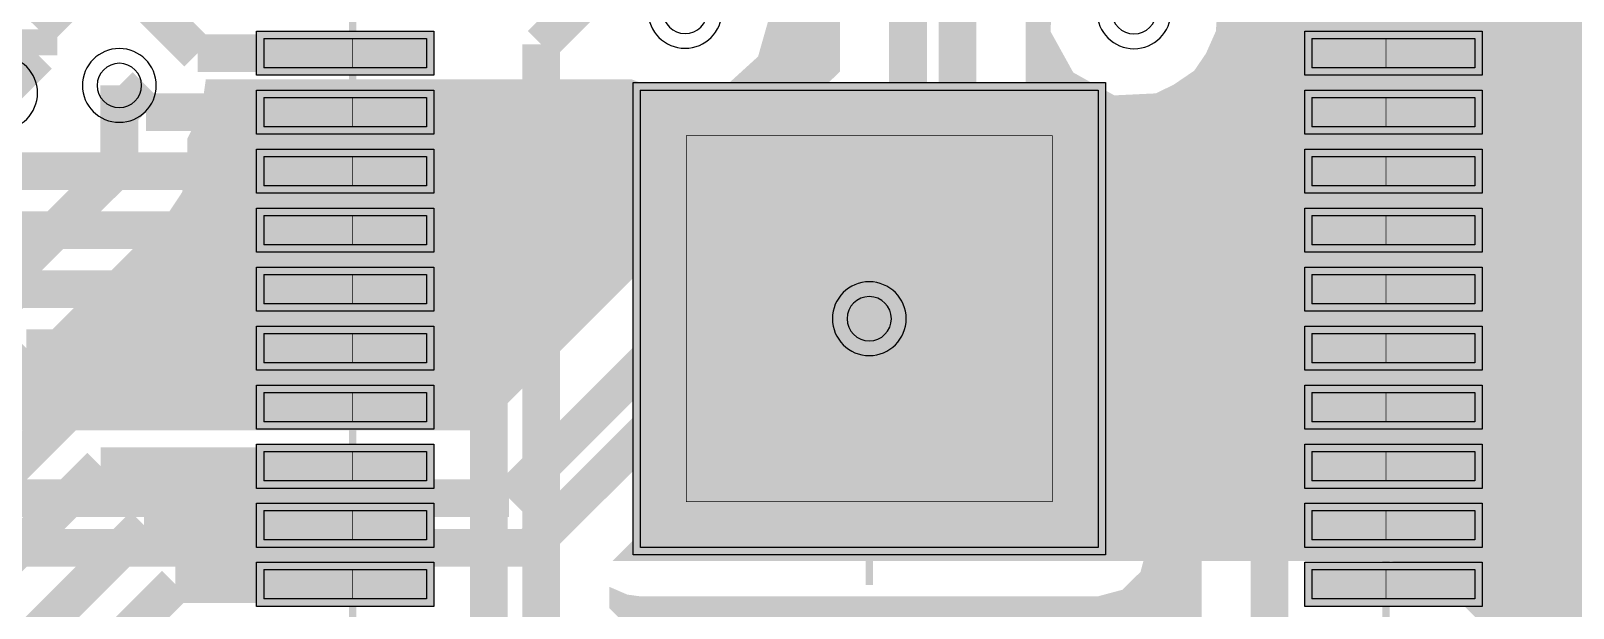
# Model space of a CAD drawing. Header units: millimetres. Extents: x 13.6 to 64.4, y -87.1 to 7.1.
# Drawn here: x 28.24 to 38.69, y -51.22 to -47.3 of the extents above; entities that cross this region are included whole.
import ezdxf

# ---------------------------------------------------------------- set-up
doc = ezdxf.new("R2010")
doc.units = ezdxf.units.MM
doc.header["$MEASUREMENT"] = 0
for name, color, linetype, true_color in [('Bottom-Layer', 7, 'Continuous', 0x0000ff), ('Component-Shape-Layer', 7, 'Continuous', 0x00cccc), ('Hole-Layer', 7, 'Continuous', 0x222222), ('Multi-Layer', 7, 'Continuous', 0xc0c0c0), ('Pin-Soldering-Layer', 7, 'Continuous', 0xcc9999), ('Top-Layer', 7, 'Continuous', 0xff0000), ('Top-Paste-Mask-Layer', 7, 'Continuous', 0x808080), ('Top-Solder-Mask-Layer', 7, 'Continuous', 0x800080)]:
    doc.layers.add(name, color=color, linetype=linetype, true_color=true_color)

msp = doc.modelspace()

# ---------------------------------------------------------------- hatches: boundary and pattern name
at = {"layer": 'Bottom-Layer'}
msp.add_hatch(color=256, dxfattribs=at).paths.add_polyline_path([(18.689, -78.917), (18.011, -78.9), (17.354, -79.069), (16.768, -79.411), (16.298, -79.9), (15.979, -80.499), (15.979, 2.458), (16.27, 1.899), (16.694, 1.431), (17.222, 1.087), (17.821, 0.889), (18.451, 0.849), (19.07, 0.971), (19.637, 1.247), (20.116, 1.658), (20.474, 2.178), (20.688, 2.771), (20.744, 3.399), (20.639, 4.021), (20.378, 4.596), (19.98, 5.085), (19.47, 5.457), (18.883, 5.687), (31.138, 5.687), (31.138, 5.683), (31.138, 5.678), (31.138, 2.678), (31.186, 2.499), (31.317, 2.368), (31.496, 2.32), (39.116, 2.32), (39.295, 2.368), (39.426, 2.499), (39.474, 2.678), (39.474, 5.678), (39.474, 5.683), (39.474, 5.687), (51.831, 5.687), (51.195, 5.43), (50.656, 5.008), (50.254, 4.453), (50.02, 3.808), (49.974, 3.125), (50.118, 2.455), (50.442, 1.851), (50.92, 1.359), (51.515, 1.019), (49.823, 1.019), (49.644, 0.971), (49.512, 0.84), (49.464, 0.661), (49.464, -0.539), (49.512, -0.718), (49.644, -0.849), (49.823, -0.897), (54.564, -0.897), (54.564, -4.081), (49.823, -4.081), (49.644, -4.129), (49.512, -4.26), (49.464, -4.439), (49.464, -5.639), (49.512, -5.818), (49.644, -5.949), (49.823, -5.997), (54.587, -5.997), (54.587, -80.172), (54.196, -79.637), (53.677, -79.227), (53.066, -78.969), (52.41, -78.884), (51.754, -78.978), (51.147, -79.243), (50.633, -79.661), (50.249, -80.201), (50.023, -80.823), (49.972, -81.484), (49.593, -81.362), (49.197, -81.404), (48.853, -81.604), (48.62, -81.926), (48.537, -82.315), (48.537, -82.915), (48.591, -83.232), (48.746, -83.513), (41.53, -83.513), (41.719, -83.211), (41.785, -82.861), (41.785, -82.261), (41.778, -82.139), (41.754, -82.02), (44.805, -82.02), (44.991, -81.983), (45.149, -81.877), (45.707, -81.319), (45.782, -81.223), (45.83, -81.111), (45.961, -80.833), (45.939, -80.526), (45.769, -80.269), (45.495, -80.128), (45.188, -80.139), (44.925, -80.3), (44.775, -80.568), (44.775, -80.876), (44.604, -81.047), (41.546, -81.047), (41.536, -81.037), (41.378, -80.932), (41.192, -80.895), (40.463, -80.895), (40.277, -80.932), (40.119, -81.037), (40.109, -81.047), (39.98, -81.047), (39.794, -81.084), (39.637, -81.19), (39.442, -81.384), (39.442, -80.483), (39.415, -80.346), (39.337, -80.23), (39.438, -80.105), (39.474, -79.948), (39.474, -77.517), (39.987, -77.517), (39.936, -77.686), (39.919, -77.861), (39.919, -78.861), (40.009, -79.255), (40.261, -79.571), (40.624, -79.746), (41.028, -79.747), (41.392, -79.572), (41.645, -79.256), (41.906, -79.502), (42.253, -79.594), (42.602, -79.511), (42.87, -79.272), (42.992, -78.934), (42.939, -78.579), (42.724, -78.292), (42.399, -78.141), (42.04, -78.162), (41.735, -78.351), (41.735, -77.861), (41.718, -77.686), (41.668, -77.517), (48.637, -77.517), (48.586, -77.686), (48.569, -77.861), (48.569, -78.351), (48.264, -78.162), (47.906, -78.141), (47.58, -78.292), (47.366, -78.579), (47.313, -78.934), (47.435, -79.272), (47.702, -79.511), (48.051, -79.594), (48.398, -79.502), (48.66, -79.256), (48.912, -79.572), (49.276, -79.747), (49.68, -79.746), (50.044, -79.571), (50.296, -79.255), (50.385, -78.861), (50.385, -77.861), (50.287, -77.449), (50.012, -77.127), (52.211, -74.929), (52.316, -74.771), (52.353, -74.585), (52.353, -66.701), (52.316, -66.514), (52.211, -66.357), (51.093, -65.239), (50.935, -65.134), (50.749, -65.097), (48.819, -65.097), (48.633, -65.134), (48.475, -65.239), (47.308, -66.406), (41.335, -66.406), (41.024, -66.286), (40.698, -66.348), (40.452, -66.572), (40.361, -66.892), (40.452, -67.212), (40.698, -67.436), (41.024, -67.498), (41.335, -67.378), (47.51, -67.378), (47.696, -67.341), (47.853, -67.236), (49.02, -66.069), (49.982, -66.069), (49.925, -66.185), (49.893, -66.31), (47.246, -68.958), (40.536, -68.958), (40.35, -68.995), (40.192, -69.1), (40.055, -69.237), (39.784, -69.346), (39.595, -69.571), (39.533, -69.857), (39.612, -70.139), (38.543, -70.139), (37.316, -68.912), (37.316, -66.548), (37.302, -66.431), (37.26, -66.32), (37.213, -66.175), (37.123, -66.052), (33.007, -61.936), (33.007, -54.906), (33.001, -54.828), (32.983, -54.752), (33.083, -54.589), (33.128, -54.403), (33.381, -54.32), (33.575, -54.137), (33.672, -53.889), (33.653, -53.623), (33.523, -53.39), (33.305, -53.236), (33.043, -53.19), (32.785, -53.26), (32.258, -53.26), (32.072, -53.297), (31.914, -53.403), (31.559, -53.758), (31.453, -53.916), (31.416, -54.102), (31.416, -54.763), (31.453, -54.949), (31.559, -55.106), (31.699, -55.247), (31.699, -62.379), (31.736, -62.565), (31.842, -62.722), (36.008, -66.889), (36.008, -69.354), (36.045, -69.54), (36.15, -69.698), (37.91, -71.457), (38.067, -71.563), (38.253, -71.6), (40.962, -71.6), (41.163, -71.827), (41.449, -71.929), (41.748, -71.88), (41.987, -71.693), (42.105, -71.413), (42.074, -71.111), (42.49, -71.111), (42.676, -71.075), (42.833, -70.969), (43.779, -70.969), (43.937, -71.075), (44.122, -71.111), (47.665, -71.111), (49.227, -72.673), (49.304, -72.992), (49.536, -73.225), (49.855, -73.303), (50.168, -73.204), (50.384, -72.957), (50.44, -72.633), (50.32, -72.328), (50.058, -72.129), (48.211, -70.282), (48.053, -70.176), (47.867, -70.139), (44.324, -70.139), (44.166, -70.034), (43.98, -69.997), (42.632, -69.997), (42.446, -70.034), (42.288, -70.139), (40.67, -70.139), (40.715, -70.038), (40.742, -69.93), (47.447, -69.93), (47.633, -69.893), (47.791, -69.787), (50.495, -67.083), (50.873, -67.461), (50.873, -73.154), (49.786, -74.241), (44.214, -74.241), (44.602, -73.84), (44.824, -73.328), (44.851, -72.771), (44.68, -72.24), (44.333, -71.803), (43.855, -71.517), (43.306, -71.417), (42.757, -71.517), (42.279, -71.803), (41.932, -72.24), (41.761, -72.771), (41.788, -73.328), (42.01, -73.84), (42.398, -74.241), (41.908, -74.241), (40.282, -72.614), (40.124, -72.509), (39.938, -72.472), (38.514, -72.472), (35.802, -69.76), (35.645, -69.655), (35.458, -69.618), (29.005, -69.618), (27.055, -67.668), (27.055, -66.31), (27.11, -66.207), (27.13, -66.091), (27.13, -65.177), (27.123, -65.108), (27.104, -65.043), (27.405, -64.803), (27.608, -64.476), (27.688, -64.099), (27.635, -63.718), (27.457, -63.377), (28.297, -63.377), (31.272, -66.352), (31.272, -67.498), (31.153, -67.808), (31.215, -68.135), (31.439, -68.381), (31.759, -68.472), (32.078, -68.381), (32.303, -68.135), (32.364, -67.808), (32.245, -67.498), (32.245, -66.15), (32.208, -65.964), (32.102, -65.807), (28.843, -62.547), (28.685, -62.441), (28.499, -62.404), (22.249, -62.404), (19.161, -59.317), (19.161, -42.029), (20.064, -41.126), (20.416, -41.126), (20.223, -41.469), (20.151, -41.856), (20.207, -42.246), (20.385, -42.597), (20.667, -42.872), (21.021, -43.042), (21.412, -43.089), (21.797, -43.007), (22.212, -43.422), (22.37, -43.528), (22.556, -43.565), (23.307, -43.565), (23.059, -43.951), (22.973, -44.402), (23.061, -44.853), (23.311, -45.238), (23.687, -45.502), (24.134, -45.607), (24.588, -45.537), (24.983, -45.302), (25.262, -44.938), (25.385, -44.495), (25.334, -44.038), (25.116, -43.634), (25.879, -44.397), (25.879, -46.279), (25.916, -46.465), (26.021, -46.623), (26.885, -47.486), (27.043, -47.592), (27.229, -47.629), (27.436, -47.629), (27.447, -47.876), (27.556, -48.098), (27.556, -48.346), (27.142, -48.759), (26.277, -48.759), (26.091, -48.796), (25.933, -48.901), (25.871, -48.963), (25.853, -48.73), (25.749, -48.521), (25.573, -48.366), (25.352, -48.29), (25.182, -48.12), (25.18, -48.118), (25.178, -48.116), (25.332, -47.983), (25.389, -47.789), (25.389, -46.089), (25.341, -45.91), (25.21, -45.779), (25.031, -45.731), (23.331, -45.731), (23.284, -45.734), (23.238, -45.743), (23.191, -45.6), (23.102, -45.477), (22.485, -44.86), (22.567, -44.399), (22.468, -43.942), (22.203, -43.557), (21.811, -43.301), (21.352, -43.213), (20.893, -43.307), (20.505, -43.567), (20.244, -43.956), (20.151, -44.414), (20.239, -44.874), (20.494, -45.265), (20.88, -45.531), (21.337, -45.629), (21.797, -45.547), (22.272, -46.022), (22.272, -46.171), (21.887, -45.875), (21.417, -45.755), (20.937, -45.829), (20.525, -46.087), (20.248, -46.486), (20.151, -46.962), (20.248, -47.437), (20.525, -47.836), (20.937, -48.094), (21.417, -48.168), (21.887, -48.048), (22.272, -47.752), (22.272, -47.955), (22.309, -48.141), (22.415, -48.299), (22.923, -48.807), (23.08, -48.912), (23.266, -48.949), (23.359, -48.949), (23.105, -49.284), (22.982, -49.686), (23.003, -50.105), (23.167, -50.492), (23.453, -50.799), (23.827, -50.99), (24.244, -51.041), (24.653, -50.947), (24.597, -51.071), (24.578, -51.207), (24.578, -51.234), (24.17, -51.167), (23.763, -51.241), (23.405, -51.449), (23.138, -51.765), (22.993, -52.152), (22.988, -52.566), (23.122, -52.957), (23.38, -53.28), (23.733, -53.497), (24.137, -53.582), (24.547, -53.526), (24.914, -53.335), (24.914, -53.494), (24.619, -53.789), (24.159, -53.707), (23.701, -53.806), (23.316, -54.071), (23.06, -54.463), (22.973, -54.922), (23.066, -55.381), (23.327, -55.769), (23.715, -56.03), (24.173, -56.123), (24.633, -56.035), (25.025, -55.78), (25.29, -55.394), (25.389, -54.937), (25.307, -54.477), (25.744, -54.039), (25.849, -53.882), (25.886, -53.696), (25.886, -52.615), (26.119, -52.618), (26.336, -52.533), (26.574, -52.621), (26.828, -52.604), (26.828, -57.778), (25.249, -59.356), (23.349, -59.356), (23.044, -59.237), (22.721, -59.294), (22.475, -59.509), (22.376, -59.821), (21.822, -59.268), (21.822, -58.663), (22.186, -58.663), (22.365, -58.615), (22.496, -58.484), (22.544, -58.305), (22.544, -56.605), (22.496, -56.426), (22.365, -56.295), (22.186, -56.247), (21.047, -56.247), (21.181, -56.113), (21.603, -56.093), (21.992, -55.929), (22.301, -55.642), (22.492, -55.265), (22.542, -54.846), (22.445, -54.435), (22.212, -54.083), (21.872, -53.832), (21.466, -53.714), (21.045, -53.742), (20.659, -53.914), (20.356, -54.208), (20.356, -54.042), (20.898, -53.501), (21.358, -53.583), (21.815, -53.484), (22.201, -53.219), (22.456, -52.827), (22.544, -52.368), (22.451, -51.909), (22.19, -51.521), (21.802, -51.26), (21.343, -51.167), (20.884, -51.255), (20.492, -51.51), (20.227, -51.896), (20.128, -52.353), (20.21, -52.813), (19.526, -53.497), (19.421, -53.655), (19.384, -53.841), (19.384, -58.953), (19.421, -59.139), (19.526, -59.297), (21.68, -61.45), (21.837, -61.556), (22.023, -61.593), (23.419, -61.593), (23.605, -61.556), (23.763, -61.45), (23.877, -61.337), (25.916, -61.337), (26.102, -61.3), (26.26, -61.194), (29.026, -58.428), (29.132, -58.27), (29.169, -58.084), (29.169, -56.304), (29.613, -55.859), (29.719, -55.702), (29.756, -55.516), (29.756, -52.358), (29.866, -52.113), (29.86, -51.845), (37.253, -51.845), (42.034, -56.625), (42.034, -59.63), (41.914, -59.943), (41.978, -60.272), (42.208, -60.517), (42.191, -60.588), (42.186, -60.66), (42.186, -60.921), (41.802, -61.188), (41.549, -61.582), (41.464, -62.042), (41.56, -62.499), (41.823, -62.886), (42.213, -63.145), (42.672, -63.235), (43.131, -63.145), (43.521, -62.886), (43.784, -62.499), (43.88, -62.042), (43.795, -61.582), (43.542, -61.188), (43.158, -60.921), (43.158, -60.862), (43.208, -60.812), (44.06, -61.664), (44.008, -62.129), (44.137, -62.578), (44.427, -62.945), (44.834, -63.174), (45.298, -63.232), (45.749, -63.109), (46.12, -62.824), (46.355, -62.419), (46.418, -61.956), (46.301, -61.503), (46.021, -61.129), (45.619, -60.889), (45.157, -60.82), (44.703, -60.931), (43.901, -60.13), (43.901, -56.369), (43.864, -56.182), (43.758, -56.025), (41.17, -53.436), (41.17, -52.091), (41.321, -51.829), (41.326, -51.525), (41.184, -51.257), (40.931, -51.091), (40.629, -51.068), (40.353, -51.194), (40.09, -51.07), (39.799, -51.083), (39.548, -51.229), (39.393, -51.475), (39.371, -51.765), (39.485, -52.032), (39.485, -52.701), (37.798, -51.015), (37.641, -50.91), (37.455, -50.873), (32.242, -50.873), (34.862, -48.253), (34.968, -48.095), (35.005, -47.909), (35.005, -45.311), (35.288, -45.263), (35.518, -45.091), (35.643, -44.833), (35.636, -44.546), (35.768, -44.55), (35.899, -44.526), (36.102, -44.773), (36.401, -44.882), (36.439, -44.966), (36.488, -45.043), (36.488, -45.715), (35.629, -46.573), (35.325, -46.708), (35.138, -46.983), (35.123, -47.315), (35.284, -47.606), (35.575, -47.768), (35.907, -47.752), (36.182, -47.565), (36.317, -47.261), (37.318, -46.26), (37.423, -46.102), (37.46, -45.916), (37.46, -45.043), (37.578, -44.746), (37.529, -44.429), (37.326, -44.182), (37.026, -44.072), (36.989, -43.988), (36.939, -43.911), (36.939, -38.111), (37.938, -37.113), (38.443, -37.113), (38.423, -37.18), (38.416, -37.25), (38.416, -38.95), (38.464, -39.129), (38.595, -39.26), (38.774, -39.308), (39.138, -39.308), (39.138, -40.448), (38.774, -40.448), (38.595, -40.496), (38.464, -40.627), (38.416, -40.806), (38.416, -42.506), (38.464, -42.685), (38.595, -42.816), (38.774, -42.864), (39.138, -42.864), (39.138, -42.926), (39.175, -43.112), (39.28, -43.27), (41.008, -44.997), (41.165, -45.102), (41.351, -45.139), (43.496, -45.139), (43.496, -45.3), (43.544, -45.479), (43.675, -45.61), (43.854, -45.658), (45.554, -45.658), (45.733, -45.61), (45.864, -45.479), (45.912, -45.3), (45.912, -43.6), (45.864, -43.421), (45.733, -43.29), (45.554, -43.242), (43.854, -43.242), (43.675, -43.29), (43.544, -43.421), (43.496, -43.6), (43.496, -44.167), (41.553, -44.167), (40.25, -42.864), (40.474, -42.864), (40.653, -42.816), (40.784, -42.685), (40.832, -42.506), (40.832, -40.806), (40.784, -40.627), (40.653, -40.496), (40.474, -40.448), (40.11, -40.448), (40.11, -39.308), (40.474, -39.308), (40.653, -39.26), (40.784, -39.129), (40.832, -38.95), (40.832, -37.25), (40.825, -37.18), (40.805, -37.113), (41.467, -37.113), (41.164, -37.423), (40.989, -37.82), (40.966, -38.253), (41.097, -38.666), (41.366, -39.007), (41.737, -39.23), (42.164, -39.308), (42.591, -39.23), (42.963, -39.007), (43.231, -38.666), (43.363, -38.253), (43.339, -37.82), (43.164, -37.423), (42.861, -37.113), (44.007, -37.113), (43.704, -37.423), (43.529, -37.82), (43.506, -38.253), (43.637, -38.666), (43.906, -39.007), (44.277, -39.23), (44.704, -39.308), (45.131, -39.23), (45.503, -39.007), (45.771, -38.666), (45.903, -38.253), (45.879, -37.82), (45.704, -37.423), (45.401, -37.113), (46.076, -37.113), (46.262, -37.076), (46.419, -36.971), (47.207, -36.183), (47.312, -36.026), (47.349, -35.839), (47.349, -35.604), (47.692, -35.348), (47.914, -34.982), (47.983, -34.559), (47.887, -34.141), (47.642, -33.79), (47.283, -33.557), (46.863, -33.475), (46.443, -33.557), (46.084, -33.79), (45.839, -34.141), (45.744, -34.559), (45.812, -34.982), (46.034, -35.348), (46.377, -35.604), (46.377, -35.638), (45.874, -36.141), (44.608, -36.141), (44.667, -36.082), (44.772, -35.924), (44.809, -35.738), (44.809, -35.604), (45.137, -35.364), (45.358, -35.024), (45.443, -34.626), (45.38, -34.225), (45.81, -33.796), (45.915, -33.638), (45.952, -33.452), (45.952, -15.656), (46.072, -15.346), (46.01, -15.019), (45.786, -14.774), (45.466, -14.683), (45.146, -14.774), (44.922, -15.019), (44.86, -15.346), (44.98, -15.656), (44.98, -17.377), (44.645, -17.449), (44.402, -17.692), (44.33, -18.027), (44.45, -18.349), (44.45, -19.409), (44.115, -19.481), (43.872, -19.724), (43.8, -20.059), (43.92, -20.381), (43.92, -20.475), (43.585, -20.548), (43.342, -20.791), (43.27, -21.126), (43.39, -21.447), (43.39, -27.22), (37.073, -33.538), (36.669, -33.475), (36.27, -33.562), (35.928, -33.786), (35.69, -34.118), (35.586, -34.513), (35.631, -34.919), (35.819, -35.282), (36.124, -35.554), (33.839, -37.839), (33.734, -37.996), (33.697, -38.182), (33.697, -47.569), (31.278, -49.987), (27.75, -49.987), (27.79, -49.958), (27.827, -49.925), (29.185, -48.567), (29.29, -48.409), (29.327, -48.223), (29.327, -48.041), (29.42, -47.86), (29.449, -47.659), (32.307, -47.659), (32.618, -47.778), (32.944, -47.717), (33.19, -47.493), (33.281, -47.173), (33.19, -46.853), (32.944, -46.629), (32.618, -46.567), (32.307, -46.687), (31.158, -46.687), (31.168, -46.629), (31.172, -46.57), (31.172, -38.274), (33.793, -35.652), (34.217, -35.714), (34.633, -35.612), (34.98, -35.361), (35.208, -34.998), (35.283, -34.577), (35.194, -34.158), (34.955, -33.803), (34.6, -33.563), (34.181, -33.475), (33.759, -33.55), (33.397, -33.778), (33.146, -34.125), (33.044, -34.541), (33.106, -34.965), (30.836, -37.235), (30.836, -36.07), (31.253, -35.652), (31.677, -35.714), (32.093, -35.612), (32.44, -35.361), (32.668, -34.998), (32.743, -34.577), (32.654, -34.158), (32.415, -33.803), (32.06, -33.563), (31.641, -33.475), (31.219, -33.55), (30.857, -33.778), (30.606, -34.125), (30.504, -34.541), (30.566, -34.965), (30.387, -35.144), (30.372, -35.127), (30.357, -35.112), (30.157, -34.912), (30.198, -34.486), (30.075, -34.075), (29.808, -33.741), (29.435, -33.531), (29.01, -33.477), (28.596, -33.586), (28.253, -33.843), (28.032, -34.209), (27.964, -34.632), (28.059, -35.049), (28.304, -35.4), (28.663, -35.633), (29.083, -35.715), (29.504, -35.633), (29.528, -35.657), (29.528, -44.45), (29.369, -44.276), (29.156, -44.175), (28.921, -44.162), (28.698, -44.24), (28.578, -44.24), (28.528, -44.243), (28.479, -44.25), (28.439, -44.153), (28.384, -44.064), (28.384, -38.489), (28.347, -38.303), (28.241, -38.146), (26.812, -36.716), (26.629, -36.601), (26.413, -36.577), (26.209, -36.649), (24.89, -36.649), (24.489, -36.248), (24.489, -35.604), (24.832, -35.348), (25.054, -34.982), (25.123, -34.559), (25.027, -34.141), (24.782, -33.79), (24.423, -33.557), (24.003, -33.475), (23.583, -33.557), (23.224, -33.79), (22.979, -34.141), (22.883, -34.559), (22.952, -34.982), (23.174, -35.348), (23.517, -35.604), (23.517, -36.449), (23.554, -36.635), (23.659, -36.793), (24.345, -37.479), (24.503, -37.584), (24.689, -37.621), (26.342, -37.621), (27.412, -38.691), (27.412, -44.064), (27.292, -44.371), (27.351, -44.695), (27.569, -44.941), (27.884, -45.037), (27.727, -45.195), (27.621, -45.353), (27.584, -45.539), (27.584, -45.996), (27.245, -45.996), (27.207, -45.958), (27.207, -44.077), (27.17, -43.89), (27.065, -43.733), (26.191, -42.859), (26.191, -41.148), (26.154, -40.962), (26.049, -40.804), (25.541, -40.296), (25.383, -40.191), (25.197, -40.154), (25.054, -40.154), (25.306, -39.76), (25.389, -39.301), (25.292, -38.844), (25.029, -38.459), (24.639, -38.201), (24.181, -38.111), (23.723, -38.201), (23.333, -38.459), (23.07, -38.844), (22.973, -39.301), (23.056, -39.76), (23.307, -40.154), (22.567, -40.154), (22.567, -38.492), (22.519, -38.312), (22.388, -38.181), (22.209, -38.133), (20.509, -38.133), (20.33, -38.181), (20.199, -38.312), (20.151, -38.492), (20.151, -40.154), (19.863, -40.154), (19.677, -40.191), (19.519, -40.296), (18.8, -41.016), (18.8, -37.92), (19.81, -36.91), (20.885, -36.91), (21.071, -36.873), (21.229, -36.767), (21.807, -36.19), (21.912, -36.032), (21.949, -35.846), (21.949, -35.604), (22.292, -35.348), (22.514, -34.982), (22.583, -34.559), (22.487, -34.141), (22.242, -33.79), (21.883, -33.557), (21.463, -33.475), (21.043, -33.557), (20.684, -33.79), (20.439, -34.141), (20.343, -34.559), (20.412, -34.982), (20.634, -35.348), (20.977, -35.604), (20.977, -35.644), (20.684, -35.938), (19.609, -35.938), (19.423, -35.975), (19.265, -36.08), (17.97, -37.375), (17.864, -37.533), (17.827, -37.719), (17.827, -59.766), (17.864, -59.952), (17.97, -60.11), (19.552, -61.692), (19.387, -61.871), (19.306, -62.1), (17.589, -63.817), (17.483, -63.974), (17.446, -64.161), (17.446, -77.327), (17.483, -77.513), (17.589, -77.671), (18.61, -78.692), (18.639, -78.809)])
at = {"layer": 'Pin-Soldering-Layer'}
for points in [[(30.421, -47.356), (30.921, -47.356), (30.921, -47.556), (30.421, -47.556)], [(30.421, -47.356), (30.921, -47.356), (30.921, -47.556), (30.421, -47.556)], [(37.421, -47.556), (36.921, -47.556), (36.921, -47.356), (37.421, -47.356)], [(37.421, -47.556), (36.921, -47.556), (36.921, -47.356), (37.421, -47.356)], [(35.471, -50.806), (32.371, -50.806), (32.371, -47.706), (35.471, -47.706)], [(35.471, -50.806), (32.371, -50.806), (32.371, -47.706), (35.471, -47.706)], [(30.421, -47.756), (30.921, -47.756), (30.921, -47.956), (30.421, -47.956)], [(30.421, -47.756), (30.921, -47.756), (30.921, -47.956), (30.421, -47.956)], [(37.421, -47.956), (36.921, -47.956), (36.921, -47.756), (37.421, -47.756)], [(37.421, -47.956), (36.921, -47.956), (36.921, -47.756), (37.421, -47.756)], [(30.421, -48.156), (30.921, -48.156), (30.921, -48.356), (30.421, -48.356)], [(30.421, -48.156), (30.921, -48.156), (30.921, -48.356), (30.421, -48.356)], [(37.421, -48.356), (36.921, -48.356), (36.921, -48.156), (37.421, -48.156)], [(37.421, -48.356), (36.921, -48.356), (36.921, -48.156), (37.421, -48.156)], [(30.421, -48.556), (30.921, -48.556), (30.921, -48.756), (30.421, -48.756)], [(30.421, -48.556), (30.921, -48.556), (30.921, -48.756), (30.421, -48.756)], [(37.421, -48.756), (36.921, -48.756), (36.921, -48.556), (37.421, -48.556)], [(37.421, -48.756), (36.921, -48.756), (36.921, -48.556), (37.421, -48.556)], [(30.421, -48.956), (30.921, -48.956), (30.921, -49.156), (30.421, -49.156)], [(30.421, -48.956), (30.921, -48.956), (30.921, -49.156), (30.421, -49.156)], [(37.421, -49.156), (36.921, -49.156), (36.921, -48.956), (37.421, -48.956)], [(37.421, -49.156), (36.921, -49.156), (36.921, -48.956), (37.421, -48.956)], [(30.421, -49.356), (30.921, -49.356), (30.921, -49.556), (30.421, -49.556)], [(30.421, -49.356), (30.921, -49.356), (30.921, -49.556), (30.421, -49.556)], [(37.421, -49.556), (36.921, -49.556), (36.921, -49.356), (37.421, -49.356)], [(37.421, -49.556), (36.921, -49.556), (36.921, -49.356), (37.421, -49.356)], [(30.421, -49.756), (30.921, -49.756), (30.921, -49.956), (30.421, -49.956)], [(30.421, -49.756), (30.921, -49.756), (30.921, -49.956), (30.421, -49.956)], [(37.421, -49.956), (36.921, -49.956), (36.921, -49.756), (37.421, -49.756)], [(37.421, -49.956), (36.921, -49.956), (36.921, -49.756), (37.421, -49.756)], [(30.421, -50.156), (30.921, -50.156), (30.921, -50.356), (30.421, -50.356)], [(30.421, -50.156), (30.921, -50.156), (30.921, -50.356), (30.421, -50.356)], [(37.421, -50.356), (36.921, -50.356), (36.921, -50.156), (37.421, -50.156)], [(37.421, -50.356), (36.921, -50.356), (36.921, -50.156), (37.421, -50.156)], [(30.421, -50.556), (30.921, -50.556), (30.921, -50.756), (30.421, -50.756)], [(30.421, -50.556), (30.921, -50.556), (30.921, -50.756), (30.421, -50.756)], [(37.421, -50.756), (36.921, -50.756), (36.921, -50.556), (37.421, -50.556)], [(37.421, -50.756), (36.921, -50.756), (36.921, -50.556), (37.421, -50.556)], [(30.421, -50.956), (30.921, -50.956), (30.921, -51.156), (30.421, -51.156)], [(30.421, -50.956), (30.921, -50.956), (30.921, -51.156), (30.421, -51.156)], [(37.421, -51.156), (36.921, -51.156), (36.921, -50.956), (37.421, -50.956)], [(37.421, -51.156), (36.921, -51.156), (36.921, -50.956), (37.421, -50.956)]]:
    msp.add_hatch(color=256, dxfattribs=at).paths.add_polyline_path(points)
at = {"layer": 'Top-Layer'}
for points in [[(35.421, -51.898), (35.221, -51.898), (35.171, -51.901), (35.121, -51.912), (35.072, -51.901), (35.021, -51.898), (34.821, -51.898), (34.771, -51.901), (34.721, -51.912), (34.672, -51.901), (34.621, -51.898), (34.575, -51.898), (34.529, -51.808), (34.465, -51.73), (34.208, -51.472), (34.05, -51.367), (33.864, -51.33), (32.307, -51.33), (32.185, -51.208), (32.185, -51.112), (32.275, -51.151), (32.371, -51.164), (35.471, -51.164), (35.65, -51.116), (35.781, -50.985), (35.829, -50.806), (35.829, -47.773), (36.112, -47.635), (36.289, -47.375), (36.312, -47.062), (36.175, -46.778), (35.915, -46.601), (35.918, -46.601), (35.921, -46.6), (35.971, -46.61), (36.021, -46.614), (36.221, -46.614), (36.272, -46.61), (36.321, -46.6), (36.371, -46.61), (36.421, -46.614), (36.563, -46.614), (36.563, -46.756), (36.567, -46.806), (36.578, -46.856), (36.567, -46.905), (36.563, -46.956), (36.563, -47.156), (36.567, -47.206), (36.578, -47.256), (36.567, -47.305), (36.563, -47.356), (36.563, -47.556), (36.567, -47.606), (36.578, -47.656), (36.567, -47.705), (36.563, -47.756), (36.563, -47.897), (36.553, -47.906), (36.543, -47.916), (36.289, -48.17), (36.183, -48.328), (36.146, -48.514), (36.146, -51.6), (36.173, -51.758), (36.249, -51.899), (36.235, -51.898), (36.221, -51.898), (36.021, -51.898), (35.971, -51.901), (35.921, -51.912), (35.872, -51.901), (35.821, -51.898), (35.621, -51.898), (35.571, -51.901), (35.521, -51.912), (35.472, -51.901)], [(29.821, -47.556), (29.821, -47.356), (30.921, -47.356), (30.921, -47.556)], [(38.022, -47.356), (38.022, -47.556), (36.922, -47.556), (36.922, -47.356)], [(35.471, -47.706), (35.471, -50.806), (32.371, -50.806), (32.371, -47.706)], [(29.821, -47.956), (29.821, -47.756), (30.921, -47.756), (30.921, -47.956)], [(38.022, -47.756), (38.022, -47.956), (36.922, -47.956), (36.922, -47.756)], [(29.821, -48.356), (29.821, -48.156), (30.921, -48.156), (30.921, -48.356)], [(38.022, -48.156), (38.022, -48.356), (36.922, -48.356), (36.922, -48.156)], [(29.821, -48.756), (29.821, -48.556), (30.921, -48.556), (30.921, -48.756)], [(38.022, -48.556), (38.022, -48.756), (36.922, -48.756), (36.922, -48.556)], [(29.821, -49.156), (29.821, -48.956), (30.921, -48.956), (30.921, -49.156)], [(38.022, -48.956), (38.022, -49.156), (36.922, -49.156), (36.922, -48.956)], [(29.821, -49.556), (29.821, -49.356), (30.921, -49.356), (30.921, -49.556)], [(38.022, -49.356), (38.022, -49.556), (36.922, -49.556), (36.922, -49.356)], [(29.821, -49.956), (29.821, -49.756), (30.921, -49.756), (30.921, -49.956)], [(38.022, -49.756), (38.022, -49.956), (36.922, -49.956), (36.922, -49.756)], [(29.821, -50.356), (29.821, -50.156), (30.921, -50.156), (30.921, -50.356)], [(38.022, -50.156), (38.022, -50.356), (36.922, -50.356), (36.922, -50.156)], [(29.821, -50.756), (29.821, -50.556), (30.921, -50.556), (30.921, -50.756)], [(38.022, -50.556), (38.022, -50.756), (36.922, -50.756), (36.922, -50.556)], [(29.821, -51.156), (29.821, -50.956), (30.921, -50.956), (30.921, -51.156)], [(38.022, -50.956), (38.022, -51.156), (36.922, -51.156), (36.922, -50.956)]]:
    msp.add_hatch(color=256, dxfattribs=at).paths.add_polyline_path(points)
at = {"layer": 'Top-Paste-Mask-Layer'}
for points in [[(29.821, -47.356), (29.821, -47.556), (30.921, -47.556), (30.921, -47.356)], [(29.821, -47.356), (29.821, -47.556), (30.921, -47.556), (30.921, -47.356)], [(38.021, -47.556), (38.021, -47.356), (36.921, -47.356), (36.921, -47.556)], [(38.021, -47.556), (38.021, -47.356), (36.921, -47.356), (36.921, -47.556)], [(29.821, -47.756), (29.821, -47.956), (30.921, -47.956), (30.921, -47.756)], [(29.821, -47.756), (29.821, -47.956), (30.921, -47.956), (30.921, -47.756)], [(38.021, -47.956), (38.021, -47.756), (36.921, -47.756), (36.921, -47.956)], [(38.021, -47.956), (38.021, -47.756), (36.921, -47.756), (36.921, -47.956)], [(35.161, -50.496), (32.681, -50.496), (32.681, -48.016), (35.161, -48.016)], [(35.161, -50.496), (32.681, -50.496), (32.681, -48.016), (35.161, -48.016)], [(29.821, -48.156), (29.821, -48.356), (30.921, -48.356), (30.921, -48.156)], [(29.821, -48.156), (29.821, -48.356), (30.921, -48.356), (30.921, -48.156)], [(38.021, -48.356), (38.021, -48.156), (36.921, -48.156), (36.921, -48.356)], [(38.021, -48.356), (38.021, -48.156), (36.921, -48.156), (36.921, -48.356)], [(29.821, -48.556), (29.821, -48.756), (30.921, -48.756), (30.921, -48.556)], [(29.821, -48.556), (29.821, -48.756), (30.921, -48.756), (30.921, -48.556)], [(38.021, -48.756), (38.021, -48.556), (36.921, -48.556), (36.921, -48.756)], [(38.021, -48.756), (38.021, -48.556), (36.921, -48.556), (36.921, -48.756)], [(29.821, -48.956), (29.821, -49.156), (30.921, -49.156), (30.921, -48.956)], [(29.821, -48.956), (29.821, -49.156), (30.921, -49.156), (30.921, -48.956)], [(36.921, -48.956), (36.921, -49.156), (38.021, -49.156), (38.021, -48.956)], [(36.921, -48.956), (36.921, -49.156), (38.021, -49.156), (38.021, -48.956)], [(30.921, -49.556), (30.921, -49.356), (29.821, -49.356), (29.821, -49.556)], [(30.921, -49.556), (30.921, -49.356), (29.821, -49.356), (29.821, -49.556)], [(38.021, -49.556), (38.021, -49.356), (36.921, -49.356), (36.921, -49.556)], [(38.021, -49.556), (38.021, -49.356), (36.921, -49.356), (36.921, -49.556)], [(29.821, -49.756), (29.821, -49.956), (30.921, -49.956), (30.921, -49.756)], [(29.821, -49.756), (29.821, -49.956), (30.921, -49.956), (30.921, -49.756)], [(38.021, -49.956), (38.021, -49.756), (36.921, -49.756), (36.921, -49.956)], [(38.021, -49.956), (38.021, -49.756), (36.921, -49.756), (36.921, -49.956)], [(29.821, -50.156), (29.821, -50.356), (30.921, -50.356), (30.921, -50.156)], [(29.821, -50.156), (29.821, -50.356), (30.921, -50.356), (30.921, -50.156)], [(38.021, -50.356), (38.021, -50.156), (36.921, -50.156), (36.921, -50.356)], [(38.021, -50.356), (38.021, -50.156), (36.921, -50.156), (36.921, -50.356)], [(29.821, -50.556), (29.821, -50.756), (30.921, -50.756), (30.921, -50.556)], [(29.821, -50.556), (29.821, -50.756), (30.921, -50.756), (30.921, -50.556)], [(38.021, -50.756), (38.021, -50.556), (36.921, -50.556), (36.921, -50.756)], [(38.021, -50.756), (38.021, -50.556), (36.921, -50.556), (36.921, -50.756)], [(29.821, -50.956), (29.821, -51.156), (30.921, -51.156), (30.921, -50.956)], [(29.821, -50.956), (29.821, -51.156), (30.921, -51.156), (30.921, -50.956)], [(38.021, -51.156), (38.021, -50.956), (36.921, -50.956), (36.921, -51.156)], [(38.021, -51.156), (38.021, -50.956), (36.921, -50.956), (36.921, -51.156)]]:
    msp.add_hatch(color=256, dxfattribs=at).paths.add_polyline_path(points)
at = {"layer": 'Top-Solder-Mask-Layer'}
for points in [[(29.771, -47.606), (29.771, -47.306), (30.971, -47.306), (30.971, -47.606)], [(38.072, -47.306), (38.072, -47.606), (36.871, -47.606), (36.871, -47.306)], [(29.771, -48.006), (29.771, -47.706), (30.971, -47.706), (30.971, -48.006)], [(35.521, -47.656), (35.521, -50.856), (32.321, -50.856), (32.321, -47.656)], [(38.072, -47.706), (38.072, -48.006), (36.871, -48.006), (36.871, -47.706)], [(29.771, -48.406), (29.771, -48.106), (30.971, -48.106), (30.971, -48.406)], [(38.072, -48.106), (38.072, -48.406), (36.871, -48.406), (36.871, -48.106)], [(29.771, -48.806), (29.771, -48.506), (30.971, -48.506), (30.971, -48.806)], [(38.072, -48.506), (38.072, -48.806), (36.871, -48.806), (36.871, -48.506)], [(29.771, -49.206), (29.771, -48.906), (30.971, -48.906), (30.971, -49.206)], [(38.072, -48.906), (38.072, -49.206), (36.871, -49.206), (36.871, -48.906)], [(29.771, -49.606), (29.771, -49.306), (30.971, -49.306), (30.971, -49.606)], [(38.072, -49.306), (38.072, -49.606), (36.871, -49.606), (36.871, -49.306)], [(29.771, -50.006), (29.771, -49.706), (30.971, -49.706), (30.971, -50.006)], [(38.072, -49.706), (38.072, -50.006), (36.871, -50.006), (36.871, -49.706)], [(29.771, -50.406), (29.771, -50.106), (30.971, -50.106), (30.971, -50.406)], [(38.072, -50.106), (38.072, -50.406), (36.871, -50.406), (36.871, -50.106)], [(29.771, -50.806), (29.771, -50.506), (30.971, -50.506), (30.971, -50.806)], [(38.072, -50.506), (38.072, -50.806), (36.871, -50.806), (36.871, -50.506)], [(29.771, -51.206), (29.771, -50.906), (30.971, -50.906), (30.971, -51.206)], [(38.072, -50.906), (38.072, -51.206), (36.871, -51.206), (36.871, -50.906)]]:
    msp.add_hatch(color=256, dxfattribs=at).paths.add_polyline_path(points)

# ---------------------------------------------------------------- linework, layer by layer
at = {"layer": 'Bottom-Layer'}
for points, const_width in [([(43.39, -21.447), (43.39, -27.22), (37.073, -33.538), (36.669, -33.475), (36.27, -33.562), (35.928, -33.786), (35.69, -34.118), (35.586, -34.513), (35.631, -34.919), (35.819, -35.282), (36.124, -35.554), (33.839, -37.839), (33.734, -37.996), (33.697, -38.182), (33.697, -47.569), (31.278, -49.987), (27.75, -49.987)], 0.0508), ([(34.183, -38.182), (34.183, -47.77)], 0.256), ([(34.519, -38.322), (34.519, -47.909)], 0.256), ([(27.827, -49.925), (29.185, -48.567), (29.29, -48.409), (29.327, -48.223), (29.327, -48.041), (29.42, -47.86), (29.449, -47.659), (32.307, -47.659), (32.618, -47.778), (32.944, -47.717), (33.19, -47.493), (33.281, -47.173), (33.19, -46.853), (32.944, -46.629), (32.618, -46.567), (32.307, -46.687), (31.158, -46.687), (31.168, -46.629), (31.172, -46.57), (31.172, -38.274)], 0.0508), ([(39.485, -52.701), (37.798, -51.015), (37.641, -50.91), (37.455, -50.873), (32.242, -50.873), (34.862, -48.253), (34.968, -48.095), (35.005, -47.909), (35.005, -45.311)], 0.0508), ([(35.138, -46.983), (35.123, -47.315), (35.284, -47.606), (35.575, -47.768), (35.907, -47.752), (36.182, -47.565), (36.317, -47.261)], 0.0508), ([(28.841, -48.223), (28.841, -47.675)], 0.256), ([(34.183, -47.77), (31.48, -50.473)], 0.256), ([(34.519, -47.909), (31.619, -50.809)], 0.256), ([(27.483, -49.581), (28.841, -48.223)], 0.256), ([(31.48, -50.473), (26.444, -50.473)], 0.256), ([(31.619, -50.809), (26.858, -50.809)], 0.256)]:
    msp.add_lwpolyline(points, dxfattribs=dict(at, const_width=const_width))
at = {"layer": 'Component-Shape-Layer', "const_width": 0.0508}
msp.add_lwpolyline([(30.421, -45.756), (37.421, -45.756), (37.421, -52.756), (30.421, -52.756)], close=True, dxfattribs=at)
msp.add_lwpolyline([(30.421, -45.756), (37.421, -45.756), (37.421, -52.756), (30.421, -52.756)], close=True, dxfattribs=at)
at = {"layer": 'Hole-Layer'}
for points in [[(32.523, -47.173, 1), (32.823, -47.173, 1)], [(35.564, -47.176, 1), (35.864, -47.176, 1)], [(33.771, -49.256, 1), (34.071, -49.256, 1)]]:
    msp.add_lwpolyline(points, format="xyb", close=True, dxfattribs=at)
msp.add_lwpolyline([(28.691, -47.675, 1), (28.991, -47.675), (28.991, -47.675, 1), (28.691, -47.675)], format="xyb", dxfattribs=at)
at = {"layer": 'Multi-Layer'}
for points in [[(32.423, -47.173, 1), (32.923, -47.173, 1)], [(35.464, -47.176, 1), (35.964, -47.176, 1)], [(28.591, -47.675, 1), (29.091, -47.675, 1)], [(27.787, -47.726, 1), (28.287, -47.726, 1)], [(33.671, -49.256, 1), (34.171, -49.256, 1)]]:
    msp.add_lwpolyline(points, format="xyb", close=True, dxfattribs=at)
at = {"layer": 'Pin-Soldering-Layer', "const_width": 0.00508}
for points in [[(30.421, -47.356), (30.921, -47.356), (30.921, -47.556), (30.421, -47.556)], [(30.421, -47.356), (30.921, -47.356), (30.921, -47.556), (30.421, -47.556)], [(37.421, -47.556), (36.921, -47.556), (36.921, -47.356), (37.421, -47.356)], [(37.421, -47.556), (36.921, -47.556), (36.921, -47.356), (37.421, -47.356)], [(35.471, -50.806), (32.371, -50.806), (32.371, -47.706), (35.471, -47.706)], [(35.471, -50.806), (32.371, -50.806), (32.371, -47.706), (35.471, -47.706)], [(30.421, -47.756), (30.921, -47.756), (30.921, -47.956), (30.421, -47.956)], [(30.421, -47.756), (30.921, -47.756), (30.921, -47.956), (30.421, -47.956)], [(37.421, -47.956), (36.921, -47.956), (36.921, -47.756), (37.421, -47.756)], [(37.421, -47.956), (36.921, -47.956), (36.921, -47.756), (37.421, -47.756)], [(30.421, -48.156), (30.921, -48.156), (30.921, -48.356), (30.421, -48.356)], [(30.421, -48.156), (30.921, -48.156), (30.921, -48.356), (30.421, -48.356)], [(37.421, -48.356), (36.921, -48.356), (36.921, -48.156), (37.421, -48.156)], [(37.421, -48.356), (36.921, -48.356), (36.921, -48.156), (37.421, -48.156)], [(30.421, -48.556), (30.921, -48.556), (30.921, -48.756), (30.421, -48.756)], [(30.421, -48.556), (30.921, -48.556), (30.921, -48.756), (30.421, -48.756)], [(37.421, -48.756), (36.921, -48.756), (36.921, -48.556), (37.421, -48.556)], [(37.421, -48.756), (36.921, -48.756), (36.921, -48.556), (37.421, -48.556)], [(30.421, -48.956), (30.921, -48.956), (30.921, -49.156), (30.421, -49.156)], [(30.421, -48.956), (30.921, -48.956), (30.921, -49.156), (30.421, -49.156)], [(37.421, -49.156), (36.921, -49.156), (36.921, -48.956), (37.421, -48.956)], [(37.421, -49.156), (36.921, -49.156), (36.921, -48.956), (37.421, -48.956)], [(30.421, -49.356), (30.921, -49.356), (30.921, -49.556), (30.421, -49.556)], [(30.421, -49.356), (30.921, -49.356), (30.921, -49.556), (30.421, -49.556)], [(37.421, -49.556), (36.921, -49.556), (36.921, -49.356), (37.421, -49.356)], [(37.421, -49.556), (36.921, -49.556), (36.921, -49.356), (37.421, -49.356)], [(30.421, -49.756), (30.921, -49.756), (30.921, -49.956), (30.421, -49.956)], [(30.421, -49.756), (30.921, -49.756), (30.921, -49.956), (30.421, -49.956)], [(37.421, -49.956), (36.921, -49.956), (36.921, -49.756), (37.421, -49.756)], [(37.421, -49.956), (36.921, -49.956), (36.921, -49.756), (37.421, -49.756)], [(30.421, -50.156), (30.921, -50.156), (30.921, -50.356), (30.421, -50.356)], [(30.421, -50.156), (30.921, -50.156), (30.921, -50.356), (30.421, -50.356)], [(37.421, -50.356), (36.921, -50.356), (36.921, -50.156), (37.421, -50.156)], [(37.421, -50.356), (36.921, -50.356), (36.921, -50.156), (37.421, -50.156)], [(30.421, -50.556), (30.921, -50.556), (30.921, -50.756), (30.421, -50.756)], [(30.421, -50.556), (30.921, -50.556), (30.921, -50.756), (30.421, -50.756)], [(37.421, -50.756), (36.921, -50.756), (36.921, -50.556), (37.421, -50.556)], [(37.421, -50.756), (36.921, -50.756), (36.921, -50.556), (37.421, -50.556)], [(30.421, -50.956), (30.921, -50.956), (30.921, -51.156), (30.421, -51.156)], [(30.421, -50.956), (30.921, -50.956), (30.921, -51.156), (30.421, -51.156)], [(37.421, -51.156), (36.921, -51.156), (36.921, -50.956), (37.421, -50.956)], [(37.421, -51.156), (36.921, -51.156), (36.921, -50.956), (37.421, -50.956)]]:
    msp.add_lwpolyline(points, close=True, dxfattribs=at)
at = {"layer": 'Top-Layer'}
for points, const_width in [([(32.461, -46.634), (31.699, -47.396)], 0.256), ([(28.442, -47.145), (28.293, -47.295)], 0.256), ([(29.371, -47.456), (29.061, -47.145)], 0.256), ([(32.307, -51.33), (32.185, -51.208), (32.185, -51.112), (32.275, -51.151), (32.371, -51.164), (35.471, -51.164), (35.65, -51.116), (35.781, -50.985), (35.829, -50.806), (35.829, -47.773), (36.112, -47.635), (36.289, -47.375), (36.312, -47.062)], 0.0508), ([(38.729, -47.142), (38.416, -47.456)], 0.256), ([(28.293, -47.295), (28.293, -47.47)], 0.256), ([(31.699, -47.396), (31.699, -51.41)], 0.256), ([(36.578, -47.256), (36.567, -47.305), (36.563, -47.356), (36.563, -47.556), (36.567, -47.606), (36.578, -47.656), (36.567, -47.705), (36.563, -47.756), (36.563, -47.897), (36.553, -47.906), (36.543, -47.916), (36.289, -48.17), (36.183, -48.328), (36.146, -48.514), (36.146, -51.6)], 0.0508), ([(28.293, -47.47), (28.037, -47.726)], 0.256), ([(30.371, -47.456), (29.371, -47.456)], 0.256), ([(38.416, -47.456), (37.472, -47.456)], 0.256), ([(29.022, -47.856), (28.841, -47.675)], 0.256), ([(30.371, -47.856), (29.022, -47.856)], 0.256), ([(37.472, -47.856), (38.86, -47.856)], 0.256), ([(27.045, -48.256), (30.371, -48.256)], 0.256), ([(31.169, -48.256), (30.371, -48.256)], 0.256), ([(31.344, -48.431), (31.169, -48.256)], 0.256), ([(36.632, -48.514), (36.886, -48.26)], 0.256), ([(36.886, -48.26), (37.467, -48.26)], 0.256), ([(37.467, -48.26), (37.472, -48.256)], 0.256), ([(37.472, -48.256), (39.529, -48.256)], 0.256), ([(31.344, -51.844), (31.344, -48.431)], 0.256), ([(36.632, -51.6), (36.632, -48.514)], 0.256), ([(30.371, -48.656), (27.848, -48.656)], 0.256), ([(37.472, -48.656), (41.95, -48.656)], 0.256), ([(28.136, -49.056), (26.719, -50.473)], 0.256), ([(30.371, -49.056), (28.136, -49.056)], 0.256), ([(41.396, -49.056), (37.472, -49.056)], 0.256), ([(35.469, -49.256), (35.728, -49.256)], 0.0508), ([(28.211, -49.456), (26.01, -51.657)], 0.256), ([(30.371, -49.456), (28.211, -49.456)], 0.256), ([(37.472, -49.456), (41.046, -49.456)], 0.256), ([(28.522, -49.856), (26.662, -51.716)], 0.256), ([(30.371, -49.856), (28.522, -49.856)], 0.256), ([(37.472, -49.856), (40.697, -49.856)], 0.256), ([(28.715, -50.256), (27.314, -51.657)], 0.256), ([(30.371, -50.256), (28.715, -50.256)], 0.256), ([(40.622, -50.256), (37.472, -50.256)], 0.256), ([(29.009, -50.656), (27.966, -51.699)], 0.256), ([(30.371, -50.656), (29.009, -50.656)], 0.256), ([(37.472, -50.656), (40.547, -50.656)], 0.256), ([(33.921, -50.803), (33.921, -51.062)], 0.0508), ([(29.221, -51.056), (28.618, -51.659)], 0.256), ([(30.371, -51.056), (29.221, -51.056)], 0.256), ([(37.472, -51.056), (40.439, -51.056)], 0.256)]:
    msp.add_lwpolyline(points, dxfattribs=dict(at, const_width=const_width))
for points in [[(29.821, -47.556), (29.821, -47.356), (30.921, -47.356), (30.921, -47.556)], [(38.022, -47.356), (38.022, -47.556), (36.922, -47.556), (36.922, -47.356)], [(35.471, -47.706), (35.471, -50.806), (32.371, -50.806), (32.371, -47.706)], [(29.821, -47.956), (29.821, -47.756), (30.921, -47.756), (30.921, -47.956)], [(38.022, -47.756), (38.022, -47.956), (36.922, -47.956), (36.922, -47.756)], [(29.821, -48.356), (29.821, -48.156), (30.921, -48.156), (30.921, -48.356)], [(38.022, -48.156), (38.022, -48.356), (36.922, -48.356), (36.922, -48.156)], [(29.821, -48.756), (29.821, -48.556), (30.921, -48.556), (30.921, -48.756)], [(38.022, -48.556), (38.022, -48.756), (36.922, -48.756), (36.922, -48.556)], [(29.821, -49.156), (29.821, -48.956), (30.921, -48.956), (30.921, -49.156)], [(38.022, -48.956), (38.022, -49.156), (36.922, -49.156), (36.922, -48.956)], [(29.821, -49.556), (29.821, -49.356), (30.921, -49.356), (30.921, -49.556)], [(38.022, -49.356), (38.022, -49.556), (36.922, -49.556), (36.922, -49.356)], [(29.821, -49.956), (29.821, -49.756), (30.921, -49.756), (30.921, -49.956)], [(38.022, -49.756), (38.022, -49.956), (36.922, -49.956), (36.922, -49.756)], [(29.821, -50.356), (29.821, -50.156), (30.921, -50.156), (30.921, -50.356)], [(38.022, -50.156), (38.022, -50.356), (36.922, -50.356), (36.922, -50.156)], [(29.821, -50.756), (29.821, -50.556), (30.921, -50.556), (30.921, -50.756)], [(38.022, -50.556), (38.022, -50.756), (36.922, -50.756), (36.922, -50.556)], [(29.821, -51.156), (29.821, -50.956), (30.921, -50.956), (30.921, -51.156)], [(38.022, -50.956), (38.022, -51.156), (36.922, -51.156), (36.922, -50.956)]]:
    msp.add_lwpolyline(points, close=True, dxfattribs=at)
at = {"layer": 'Top-Paste-Mask-Layer', "const_width": 0.00508}
for points in [[(29.821, -47.356), (29.821, -47.556), (30.921, -47.556), (30.921, -47.356)], [(29.821, -47.356), (29.821, -47.556), (30.921, -47.556), (30.921, -47.356)], [(38.021, -47.556), (38.021, -47.356), (36.921, -47.356), (36.921, -47.556)], [(38.021, -47.556), (38.021, -47.356), (36.921, -47.356), (36.921, -47.556)], [(29.821, -47.756), (29.821, -47.956), (30.921, -47.956), (30.921, -47.756)], [(29.821, -47.756), (29.821, -47.956), (30.921, -47.956), (30.921, -47.756)], [(38.021, -47.956), (38.021, -47.756), (36.921, -47.756), (36.921, -47.956)], [(38.021, -47.956), (38.021, -47.756), (36.921, -47.756), (36.921, -47.956)], [(35.161, -50.496), (32.681, -50.496), (32.681, -48.016), (35.161, -48.016)], [(35.161, -50.496), (32.681, -50.496), (32.681, -48.016), (35.161, -48.016)], [(29.821, -48.156), (29.821, -48.356), (30.921, -48.356), (30.921, -48.156)], [(29.821, -48.156), (29.821, -48.356), (30.921, -48.356), (30.921, -48.156)], [(38.021, -48.356), (38.021, -48.156), (36.921, -48.156), (36.921, -48.356)], [(38.021, -48.356), (38.021, -48.156), (36.921, -48.156), (36.921, -48.356)], [(29.821, -48.556), (29.821, -48.756), (30.921, -48.756), (30.921, -48.556)], [(29.821, -48.556), (29.821, -48.756), (30.921, -48.756), (30.921, -48.556)], [(38.021, -48.756), (38.021, -48.556), (36.921, -48.556), (36.921, -48.756)], [(38.021, -48.756), (38.021, -48.556), (36.921, -48.556), (36.921, -48.756)], [(29.821, -48.956), (29.821, -49.156), (30.921, -49.156), (30.921, -48.956)], [(29.821, -48.956), (29.821, -49.156), (30.921, -49.156), (30.921, -48.956)], [(36.921, -48.956), (36.921, -49.156), (38.021, -49.156), (38.021, -48.956)], [(36.921, -48.956), (36.921, -49.156), (38.021, -49.156), (38.021, -48.956)], [(30.921, -49.556), (30.921, -49.356), (29.821, -49.356), (29.821, -49.556)], [(30.921, -49.556), (30.921, -49.356), (29.821, -49.356), (29.821, -49.556)], [(38.021, -49.556), (38.021, -49.356), (36.921, -49.356), (36.921, -49.556)], [(38.021, -49.556), (38.021, -49.356), (36.921, -49.356), (36.921, -49.556)], [(29.821, -49.756), (29.821, -49.956), (30.921, -49.956), (30.921, -49.756)], [(29.821, -49.756), (29.821, -49.956), (30.921, -49.956), (30.921, -49.756)], [(38.021, -49.956), (38.021, -49.756), (36.921, -49.756), (36.921, -49.956)], [(38.021, -49.956), (38.021, -49.756), (36.921, -49.756), (36.921, -49.956)], [(29.821, -50.156), (29.821, -50.356), (30.921, -50.356), (30.921, -50.156)], [(29.821, -50.156), (29.821, -50.356), (30.921, -50.356), (30.921, -50.156)], [(38.021, -50.356), (38.021, -50.156), (36.921, -50.156), (36.921, -50.356)], [(38.021, -50.356), (38.021, -50.156), (36.921, -50.156), (36.921, -50.356)], [(29.821, -50.556), (29.821, -50.756), (30.921, -50.756), (30.921, -50.556)], [(29.821, -50.556), (29.821, -50.756), (30.921, -50.756), (30.921, -50.556)], [(38.021, -50.756), (38.021, -50.556), (36.921, -50.556), (36.921, -50.756)], [(38.021, -50.756), (38.021, -50.556), (36.921, -50.556), (36.921, -50.756)], [(29.821, -50.956), (29.821, -51.156), (30.921, -51.156), (30.921, -50.956)], [(29.821, -50.956), (29.821, -51.156), (30.921, -51.156), (30.921, -50.956)], [(38.021, -51.156), (38.021, -50.956), (36.921, -50.956), (36.921, -51.156)], [(38.021, -51.156), (38.021, -50.956), (36.921, -50.956), (36.921, -51.156)]]:
    msp.add_lwpolyline(points, close=True, dxfattribs=at)
at = {"layer": 'Top-Solder-Mask-Layer'}
for points in [[(29.771, -47.606), (29.771, -47.306), (30.971, -47.306), (30.971, -47.606)], [(38.072, -47.306), (38.072, -47.606), (36.871, -47.606), (36.871, -47.306)], [(29.771, -48.006), (29.771, -47.706), (30.971, -47.706), (30.971, -48.006)], [(35.521, -47.656), (35.521, -50.856), (32.321, -50.856), (32.321, -47.656)], [(38.072, -47.706), (38.072, -48.006), (36.871, -48.006), (36.871, -47.706)], [(29.771, -48.406), (29.771, -48.106), (30.971, -48.106), (30.971, -48.406)], [(38.072, -48.106), (38.072, -48.406), (36.871, -48.406), (36.871, -48.106)], [(29.771, -48.806), (29.771, -48.506), (30.971, -48.506), (30.971, -48.806)], [(38.072, -48.506), (38.072, -48.806), (36.871, -48.806), (36.871, -48.506)], [(29.771, -49.206), (29.771, -48.906), (30.971, -48.906), (30.971, -49.206)], [(38.072, -48.906), (38.072, -49.206), (36.871, -49.206), (36.871, -48.906)], [(29.771, -49.606), (29.771, -49.306), (30.971, -49.306), (30.971, -49.606)], [(38.072, -49.306), (38.072, -49.606), (36.871, -49.606), (36.871, -49.306)], [(29.771, -50.006), (29.771, -49.706), (30.971, -49.706), (30.971, -50.006)], [(38.072, -49.706), (38.072, -50.006), (36.871, -50.006), (36.871, -49.706)], [(29.771, -50.406), (29.771, -50.106), (30.971, -50.106), (30.971, -50.406)], [(38.072, -50.106), (38.072, -50.406), (36.871, -50.406), (36.871, -50.106)], [(29.771, -50.806), (29.771, -50.506), (30.971, -50.506), (30.971, -50.806)], [(38.072, -50.506), (38.072, -50.806), (36.871, -50.806), (36.871, -50.506)], [(29.771, -51.206), (29.771, -50.906), (30.971, -50.906), (30.971, -51.206)], [(38.072, -50.906), (38.072, -51.206), (36.871, -51.206), (36.871, -50.906)]]:
    msp.add_lwpolyline(points, close=True, dxfattribs=at)

doc.saveas('drawing.dxf')
